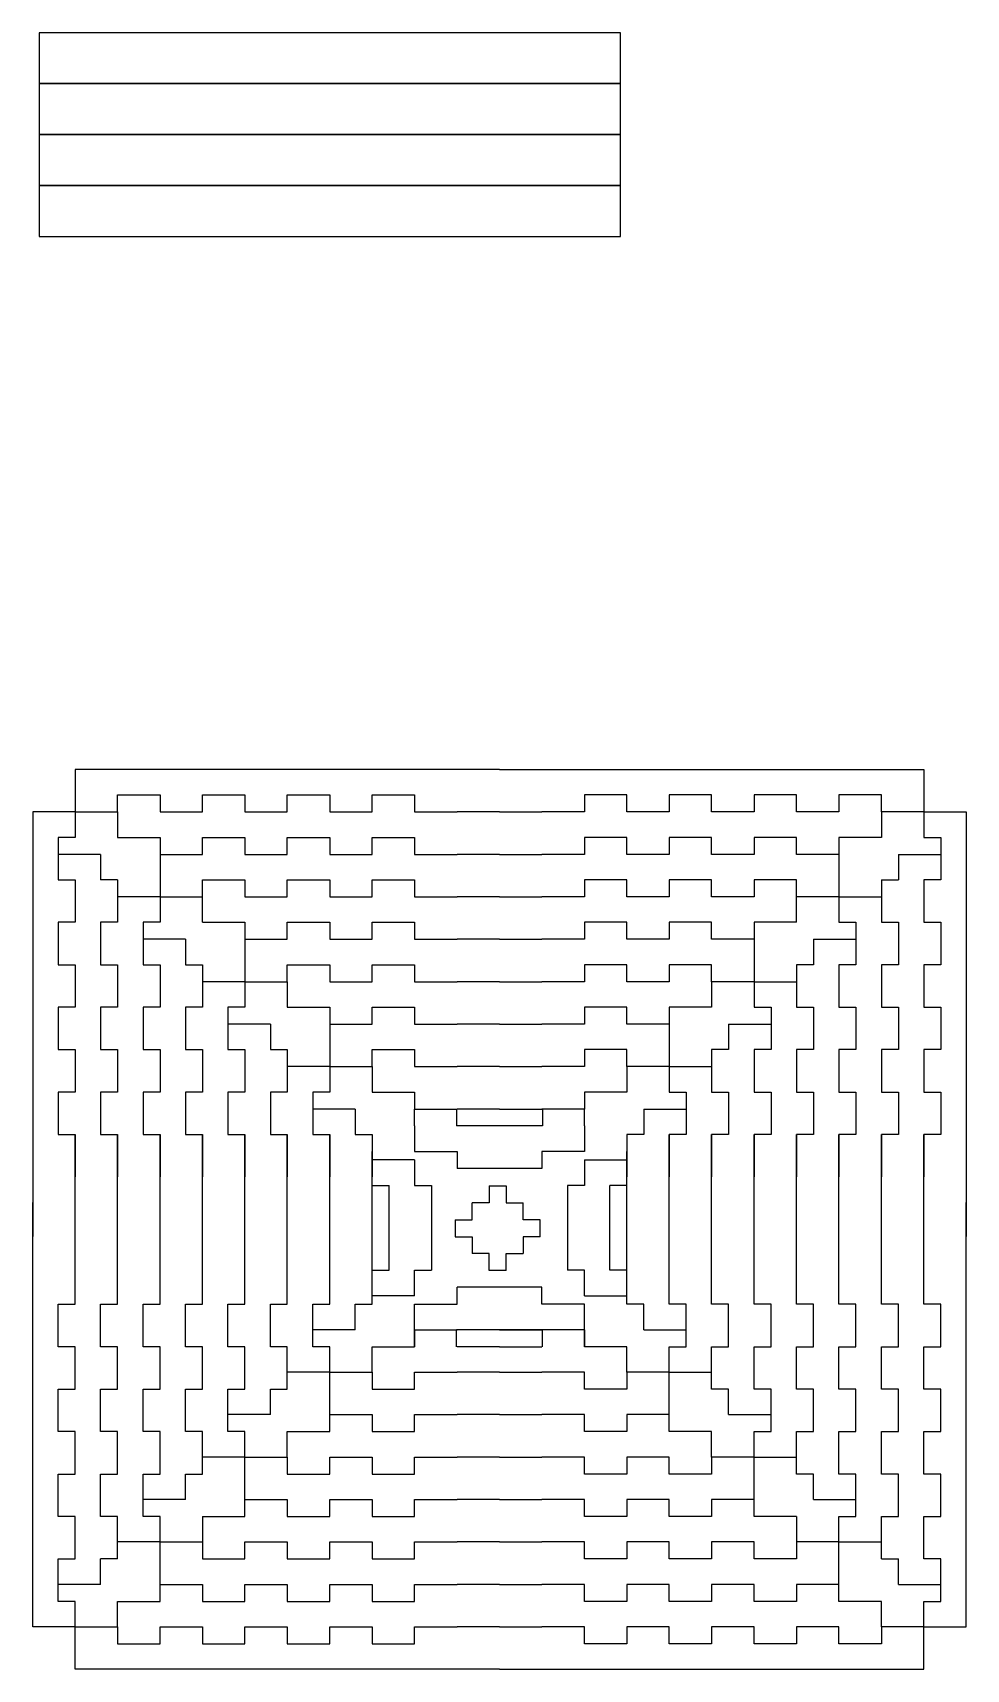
# Model space of a CAD drawing. Header units: millimetres. Extents: x 1116 to 1546, y 1257 to 1646.
# Drawn here: x 1115.7 to 1335.7, y 1256.6 to 1642.2 of the extents above; entities that cross this region are included whole.
import ezdxf

# ---------------------------------------------------------------- set-up
doc = ezdxf.new("R2010")
doc.units = ezdxf.units.MM

msp = doc.modelspace()

# ---------------------------------------------------------------- linework, layer by layer
for p, q in [((1125.68, 1468.6), (1125.68, 1458.6)), ((1225.68, 1468.6), (1125.68, 1468.6)), ((1225.68, 1468.6), (1325.68, 1468.6)), ((1325.68, 1468.6), (1325.68, 1458.6)), ((1135.68, 1458.6), (1135.68, 1462.6)), ((1145.68, 1462.6), (1145.68, 1458.6)), ((1155.68, 1458.6), (1155.68, 1462.6)), ((1165.68, 1462.6), (1165.68, 1458.6)), ((1175.68, 1458.6), (1175.68, 1462.6)), ((1185.68, 1462.6), (1185.68, 1458.6)), ((1195.68, 1458.6), (1195.68, 1462.6)), ((1205.68, 1462.6), (1205.68, 1458.6)), ((1245.68, 1462.6), (1245.68, 1458.6)), ((1255.68, 1458.6), (1255.68, 1462.6)), ((1265.68, 1462.6), (1265.68, 1458.6)), ((1275.68, 1458.6), (1275.68, 1462.6)), ((1285.68, 1462.6), (1285.68, 1458.6)), ((1295.68, 1458.6), (1295.68, 1462.6)), ((1305.68, 1462.6), (1305.68, 1458.6)), ((1315.68, 1458.6), (1315.68, 1462.6)), ((1125.68, 1458.6), (1115.68, 1458.6)), ((1115.68, 1458.6), (1115.68, 1358.6)), ((1125.68, 1458.6), (1135.68, 1458.6)), ((1125.68, 1458.6), (1125.68, 1452.6)), ((1135.68, 1458.6), (1135.68, 1452.6)), ((1145.68, 1458.6), (1155.68, 1458.6)), ((1165.68, 1458.6), (1175.68, 1458.6)), ((1185.68, 1458.6), (1195.68, 1458.6)), ((1205.68, 1458.6), (1215.68, 1458.6)), ((1225.68, 1458.6), (1215.68, 1458.6)), ((1225.68, 1458.6), (1235.68, 1458.6)), ((1245.68, 1458.6), (1235.68, 1458.6)), ((1265.68, 1458.6), (1255.68, 1458.6)), ((1285.68, 1458.6), (1275.68, 1458.6)), ((1305.68, 1458.6), (1295.68, 1458.6)), ((1315.68, 1458.6), (1315.68, 1452.6)), ((1325.68, 1458.6), (1315.68, 1458.6)), ((1325.68, 1458.6), (1335.68, 1458.6)), ((1325.68, 1458.6), (1325.68, 1452.6)), ((1335.68, 1458.6), (1335.68, 1358.6)), ((1125.68, 1452.6), (1121.68, 1452.6)), ((1145.68, 1452.6), (1145.68, 1448.6)), ((1155.68, 1448.6), (1155.68, 1452.6)), ((1165.68, 1452.6), (1165.68, 1448.6)), ((1175.68, 1448.6), (1175.68, 1452.6)), ((1185.68, 1452.6), (1185.68, 1448.6)), ((1195.68, 1448.6), (1195.68, 1452.6)), ((1205.68, 1452.6), (1205.68, 1448.6)), ((1245.68, 1452.6), (1245.68, 1448.6)), ((1255.68, 1448.6), (1255.68, 1452.6)), ((1265.68, 1452.6), (1265.68, 1448.6)), ((1275.68, 1448.6), (1275.68, 1452.6)), ((1285.68, 1452.6), (1285.68, 1448.6)), ((1295.68, 1448.6), (1295.68, 1452.6)), ((1305.68, 1452.6), (1305.68, 1448.6)), ((1325.68, 1452.6), (1329.68, 1452.6)), ((1131.68, 1448.6), (1121.68, 1448.6)), ((1131.68, 1448.6), (1131.68, 1442.6)), ((1145.68, 1448.6), (1155.68, 1448.6)), ((1145.68, 1448.6), (1145.68, 1438.6)), ((1165.68, 1448.6), (1175.68, 1448.6)), ((1185.68, 1448.6), (1195.68, 1448.6)), ((1205.68, 1448.6), (1215.68, 1448.6)), ((1225.68, 1448.6), (1215.68, 1448.6)), ((1225.68, 1448.6), (1235.68, 1448.6)), ((1245.68, 1448.6), (1235.68, 1448.6)), ((1265.68, 1448.6), (1255.68, 1448.6)), ((1285.68, 1448.6), (1275.68, 1448.6)), ((1305.68, 1448.6), (1295.68, 1448.6)), ((1305.68, 1448.6), (1305.68, 1438.6)), ((1319.68, 1448.6), (1329.68, 1448.6)), ((1319.68, 1448.6), (1319.68, 1442.6)), ((1121.68, 1442.6), (1125.68, 1442.6)), ((1125.68, 1442.6), (1125.68, 1432.6)), ((1135.68, 1442.6), (1131.68, 1442.6)), ((1155.68, 1432.6), (1155.68, 1442.6)), ((1165.68, 1442.6), (1165.68, 1438.6)), ((1175.68, 1438.6), (1175.68, 1442.6)), ((1185.68, 1442.6), (1185.68, 1438.6)), ((1195.68, 1438.6), (1195.68, 1442.6)), ((1205.68, 1442.6), (1205.68, 1438.6)), ((1245.68, 1442.6), (1245.68, 1438.6)), ((1255.68, 1438.6), (1255.68, 1442.6)), ((1265.68, 1442.6), (1265.68, 1438.6)), ((1275.68, 1438.6), (1275.68, 1442.6)), ((1285.68, 1442.6), (1285.68, 1438.6)), ((1295.68, 1432.6), (1295.68, 1442.6)), ((1315.68, 1442.6), (1319.68, 1442.6)), ((1325.68, 1442.6), (1325.68, 1432.6)), ((1329.68, 1442.6), (1325.68, 1442.6)), ((1145.68, 1438.6), (1135.68, 1438.6)), ((1145.68, 1438.6), (1155.68, 1438.6)), ((1165.68, 1438.6), (1175.68, 1438.6)), ((1185.68, 1438.6), (1195.68, 1438.6)), ((1205.68, 1438.6), (1215.68, 1438.6)), ((1225.68, 1438.6), (1215.68, 1438.6)), ((1225.68, 1438.6), (1235.68, 1438.6)), ((1245.68, 1438.6), (1235.68, 1438.6)), ((1265.68, 1438.6), (1255.68, 1438.6)), ((1285.68, 1438.6), (1275.68, 1438.6)), ((1305.68, 1438.6), (1295.68, 1438.6)), ((1305.68, 1438.6), (1315.68, 1438.6)), ((1125.68, 1432.6), (1121.68, 1432.6)), ((1135.68, 1432.6), (1131.68, 1432.6)), ((1145.68, 1432.6), (1141.68, 1432.6)), ((1165.68, 1432.6), (1165.68, 1428.6)), ((1175.68, 1428.6), (1175.68, 1432.6)), ((1185.68, 1432.6), (1185.68, 1428.6)), ((1195.68, 1428.6), (1195.68, 1432.6)), ((1205.68, 1432.6), (1205.68, 1428.6)), ((1245.68, 1432.6), (1245.68, 1428.6)), ((1255.68, 1428.6), (1255.68, 1432.6)), ((1265.68, 1432.6), (1265.68, 1428.6)), ((1275.68, 1428.6), (1275.68, 1432.6)), ((1285.68, 1432.6), (1285.68, 1428.6)), ((1305.68, 1432.6), (1309.68, 1432.6)), ((1315.68, 1432.6), (1319.68, 1432.6)), ((1325.68, 1432.6), (1329.68, 1432.6)), ((1151.68, 1428.6), (1141.68, 1428.6)), ((1165.68, 1428.6), (1165.68, 1418.6)), ((1165.68, 1428.6), (1175.68, 1428.6)), ((1185.68, 1428.6), (1195.68, 1428.6)), ((1205.68, 1428.6), (1215.68, 1428.6)), ((1225.68, 1428.6), (1215.68, 1428.6)), ((1225.68, 1428.6), (1235.68, 1428.6)), ((1245.68, 1428.6), (1235.68, 1428.6)), ((1265.68, 1428.6), (1255.68, 1428.6)), ((1285.68, 1428.6), (1275.68, 1428.6)), ((1285.68, 1428.6), (1285.68, 1418.6)), ((1299.68, 1428.6), (1309.68, 1428.6)), ((1121.68, 1422.6), (1125.68, 1422.6)), ((1125.68, 1422.6), (1125.68, 1412.6)), ((1131.68, 1422.6), (1135.68, 1422.6)), ((1141.68, 1422.6), (1145.68, 1422.6)), ((1151.68, 1422.6), (1155.68, 1422.6)), ((1165.68, 1422.6), (1165.68, 1418.6)), ((1175.68, 1418.6), (1175.68, 1422.6)), ((1185.68, 1422.6), (1185.68, 1418.6)), ((1195.68, 1418.6), (1195.68, 1422.6)), ((1205.68, 1422.6), (1205.68, 1418.6)), ((1245.68, 1422.6), (1245.68, 1418.6)), ((1255.68, 1418.6), (1255.68, 1422.6)), ((1265.68, 1422.6), (1265.68, 1418.6)), ((1275.68, 1418.6), (1275.68, 1422.6)), ((1285.68, 1422.6), (1285.68, 1418.6)), ((1299.68, 1422.6), (1295.68, 1422.6)), ((1309.68, 1422.6), (1305.68, 1422.6)), ((1319.68, 1422.6), (1315.68, 1422.6)), ((1325.68, 1422.6), (1325.68, 1412.6)), ((1329.68, 1422.6), (1325.68, 1422.6)), ((1165.68, 1418.6), (1155.68, 1418.6)), ((1165.68, 1418.6), (1175.68, 1418.6)), ((1175.68, 1418.6), (1175.68, 1412.6)), ((1185.68, 1418.6), (1195.68, 1418.6)), ((1205.68, 1418.6), (1215.68, 1418.6)), ((1225.68, 1418.6), (1215.68, 1418.6)), ((1225.68, 1418.6), (1235.68, 1418.6)), ((1245.68, 1418.6), (1235.68, 1418.6)), ((1265.68, 1418.6), (1255.68, 1418.6)), ((1275.68, 1418.6), (1275.68, 1412.6)), ((1285.68, 1418.6), (1275.68, 1418.6)), ((1285.68, 1418.6), (1295.68, 1418.6)), ((1125.68, 1412.6), (1121.68, 1412.6)), ((1135.68, 1412.6), (1131.68, 1412.6)), ((1145.68, 1412.6), (1141.68, 1412.6)), ((1155.68, 1412.6), (1151.68, 1412.6)), ((1165.68, 1412.6), (1161.68, 1412.6)), ((1185.68, 1412.6), (1185.68, 1408.6)), ((1195.68, 1408.6), (1195.68, 1412.6)), ((1205.68, 1412.6), (1205.68, 1408.6)), ((1245.68, 1412.6), (1245.68, 1408.6)), ((1255.68, 1408.6), (1255.68, 1412.6)), ((1265.68, 1412.6), (1265.68, 1408.6)), ((1285.68, 1412.6), (1289.68, 1412.6)), ((1295.68, 1412.6), (1299.68, 1412.6)), ((1305.68, 1412.6), (1309.68, 1412.6)), ((1315.68, 1412.6), (1319.68, 1412.6)), ((1325.68, 1412.6), (1329.68, 1412.6)), ((1171.68, 1408.6), (1161.68, 1408.6)), ((1185.68, 1408.6), (1185.68, 1398.6)), ((1185.68, 1408.6), (1195.68, 1408.6)), ((1205.68, 1408.6), (1215.68, 1408.6)), ((1225.68, 1408.6), (1215.68, 1408.6)), ((1225.68, 1408.6), (1235.68, 1408.6)), ((1245.68, 1408.6), (1235.68, 1408.6)), ((1265.68, 1408.6), (1255.68, 1408.6)), ((1265.68, 1408.6), (1265.68, 1398.6)), ((1279.68, 1408.6), (1289.68, 1408.6)), ((1121.68, 1402.6), (1125.68, 1402.6)), ((1125.68, 1402.6), (1125.68, 1392.6)), ((1131.68, 1402.6), (1135.68, 1402.6)), ((1141.68, 1402.6), (1145.68, 1402.6)), ((1151.68, 1402.6), (1155.68, 1402.6)), ((1161.68, 1402.6), (1165.68, 1402.6)), ((1171.68, 1402.6), (1175.68, 1402.6)), ((1185.68, 1402.6), (1185.68, 1398.6)), ((1195.68, 1398.6), (1195.68, 1402.6)), ((1205.68, 1402.6), (1205.68, 1398.6)), ((1245.68, 1402.6), (1245.68, 1398.6)), ((1255.68, 1398.6), (1255.68, 1402.6)), ((1265.68, 1402.6), (1265.68, 1398.6)), ((1279.68, 1402.6), (1275.68, 1402.6)), ((1289.68, 1402.6), (1285.68, 1402.6)), ((1299.68, 1402.6), (1295.68, 1402.6)), ((1309.68, 1402.6), (1305.68, 1402.6)), ((1319.68, 1402.6), (1315.68, 1402.6)), ((1325.68, 1402.6), (1325.68, 1392.6)), ((1329.68, 1402.6), (1325.68, 1402.6)), ((1185.68, 1398.6), (1175.68, 1398.6)), ((1185.68, 1398.6), (1195.68, 1398.6)), ((1195.68, 1398.6), (1195.68, 1392.6)), ((1205.68, 1398.6), (1215.68, 1398.6)), ((1225.68, 1398.6), (1215.68, 1398.6)), ((1225.68, 1398.6), (1235.68, 1398.6)), ((1245.68, 1398.6), (1235.68, 1398.6)), ((1255.68, 1398.6), (1255.68, 1392.6)), ((1265.68, 1398.6), (1255.68, 1398.6)), ((1265.68, 1398.6), (1275.68, 1398.6)), ((1125.68, 1392.6), (1121.68, 1392.6)), ((1135.68, 1392.6), (1131.68, 1392.6)), ((1145.68, 1392.6), (1141.68, 1392.6)), ((1155.68, 1392.6), (1151.68, 1392.6)), ((1165.68, 1392.6), (1161.68, 1392.6)), ((1175.68, 1392.6), (1171.68, 1392.6)), ((1185.68, 1392.6), (1181.68, 1392.6)), ((1205.68, 1392.6), (1205.68, 1388.6)), ((1245.68, 1392.6), (1245.68, 1388.6)), ((1265.68, 1392.6), (1269.68, 1392.6)), ((1275.68, 1392.6), (1279.68, 1392.6)), ((1285.68, 1392.6), (1289.68, 1392.6)), ((1295.68, 1392.6), (1299.68, 1392.6)), ((1305.68, 1392.6), (1309.68, 1392.6)), ((1315.68, 1392.6), (1319.68, 1392.6)), ((1325.68, 1392.6), (1329.68, 1392.6)), ((1191.68, 1388.6), (1181.68, 1388.6)), ((1205.68, 1388.6), (1215.68, 1388.6)), ((1205.68, 1388.6), (1215.68, 1388.6)), ((1205.68, 1384.6), (1205.68, 1388.6)), ((1215.58, 1388.6), (1215.58, 1384.6)), ((1225.68, 1388.6), (1215.68, 1388.6)), ((1225.68, 1388.6), (1215.68, 1388.6)), ((1225.68, 1388.6), (1235.68, 1388.6)), ((1225.68, 1388.6), (1235.68, 1388.6)), ((1245.68, 1388.6), (1235.68, 1388.6)), ((1245.68, 1388.6), (1235.68, 1388.6)), ((1235.78, 1388.6), (1235.78, 1384.6)), ((1245.68, 1384.6), (1245.68, 1388.6)), ((1259.68, 1388.6), (1269.68, 1388.6)), ((1205.68, 1384.6), (1205.68, 1378.6)), ((1235.78, 1384.6), (1215.58, 1384.6)), ((1245.68, 1384.6), (1245.68, 1378.6)), ((1121.68, 1382.6), (1125.68, 1382.6)), ((1125.68, 1342.6), (1125.68, 1382.6)), ((1125.68, 1382.6), (1125.68, 1372.6)), ((1131.68, 1382.6), (1135.68, 1382.6)), ((1141.68, 1382.6), (1145.68, 1382.6)), ((1151.68, 1382.6), (1155.68, 1382.6)), ((1161.68, 1382.6), (1165.68, 1382.6)), ((1171.68, 1382.6), (1175.68, 1382.6)), ((1181.68, 1382.6), (1185.68, 1382.6)), ((1191.68, 1382.6), (1195.68, 1382.6)), ((1259.68, 1382.6), (1255.68, 1382.6)), ((1269.68, 1382.6), (1265.68, 1382.6)), ((1279.68, 1382.6), (1275.68, 1382.6)), ((1289.68, 1382.6), (1285.68, 1382.6)), ((1299.68, 1382.6), (1295.68, 1382.6)), ((1309.68, 1382.6), (1305.68, 1382.6)), ((1319.68, 1382.6), (1315.68, 1382.6)), ((1325.68, 1342.6), (1325.68, 1382.6)), ((1325.68, 1382.6), (1325.68, 1372.6)), ((1329.68, 1382.6), (1325.68, 1382.6)), ((1205.68, 1376.6), (1195.68, 1376.6)), ((1195.68, 1370.6), (1195.68, 1376.6)), ((1215.68, 1378.6), (1215.68, 1374.6)), ((1235.68, 1378.6), (1235.68, 1374.6)), ((1245.68, 1376.6), (1255.68, 1376.6)), ((1255.68, 1370.6), (1255.68, 1376.6)), ((1235.68, 1374.6), (1215.68, 1374.6)), ((1195.68, 1370.6), (1199.68, 1370.6)), ((1199.68, 1350.6), (1199.68, 1370.6)), ((1205.68, 1370.6), (1209.68, 1370.6)), ((1209.68, 1370.6), (1209.68, 1350.6)), ((1223.26, 1370.52), (1223.26, 1366.52)), ((1223.26, 1370.52), (1227.26, 1370.52)), ((1227.26, 1370.52), (1227.26, 1366.52)), ((1245.68, 1370.6), (1241.68, 1370.6)), ((1241.68, 1370.6), (1241.68, 1350.6)), ((1255.68, 1370.6), (1251.68, 1370.6)), ((1251.68, 1350.6), (1251.68, 1370.6)), ((1115.68, 1266.6), (1115.68, 1366.6)), ((1223.26, 1366.52), (1219.26, 1366.52)), ((1219.26, 1362.52), (1219.26, 1366.52)), ((1227.26, 1366.52), (1231.26, 1366.52)), ((1231.26, 1362.52), (1231.26, 1366.52)), ((1335.68, 1266.6), (1335.68, 1366.6)), ((1215.26, 1362.52), (1219.26, 1362.52)), ((1215.26, 1362.52), (1215.26, 1358.52)), ((1235.26, 1362.52), (1231.26, 1362.52)), ((1235.26, 1358.52), (1235.26, 1362.52)), ((1215.26, 1358.52), (1219.26, 1358.52)), ((1219.26, 1358.52), (1219.26, 1354.52)), ((1235.26, 1358.52), (1231.26, 1358.52)), ((1231.26, 1358.52), (1231.26, 1354.52)), ((1223.26, 1354.52), (1219.26, 1354.52)), ((1223.26, 1350.52), (1223.26, 1354.52)), ((1227.26, 1350.52), (1227.26, 1354.52)), ((1227.26, 1354.52), (1231.26, 1354.52)), ((1195.68, 1350.6), (1199.68, 1350.6)), ((1195.68, 1344.6), (1195.68, 1350.6)), ((1205.68, 1350.6), (1209.68, 1350.6)), ((1227.26, 1350.52), (1223.26, 1350.52)), ((1245.68, 1350.6), (1241.68, 1350.6)), ((1255.68, 1350.6), (1251.68, 1350.6)), ((1255.68, 1344.6), (1255.68, 1350.6)), ((1215.68, 1342.6), (1215.68, 1346.6)), ((1235.68, 1346.6), (1215.68, 1346.6)), ((1235.68, 1342.6), (1235.68, 1346.6)), ((1121.68, 1342.6), (1125.68, 1342.6)), ((1131.68, 1342.6), (1135.68, 1342.6)), ((1141.68, 1342.6), (1145.68, 1342.6)), ((1151.68, 1342.6), (1155.68, 1342.6)), ((1161.68, 1342.6), (1165.68, 1342.6)), ((1171.68, 1342.6), (1175.68, 1342.6)), ((1181.68, 1342.6), (1185.68, 1342.6)), ((1191.68, 1342.6), (1195.68, 1342.6)), ((1205.68, 1344.6), (1195.68, 1344.6)), ((1205.68, 1336.6), (1205.68, 1342.6)), ((1245.68, 1344.6), (1255.68, 1344.6)), ((1245.68, 1336.6), (1245.68, 1342.6)), ((1259.68, 1342.6), (1255.68, 1342.6)), ((1269.68, 1342.6), (1265.68, 1342.6)), ((1279.68, 1342.6), (1275.68, 1342.6)), ((1289.68, 1342.6), (1285.68, 1342.6)), ((1299.68, 1342.6), (1295.68, 1342.6)), ((1309.68, 1342.6), (1305.68, 1342.6)), ((1319.68, 1342.6), (1315.68, 1342.6)), ((1329.68, 1342.6), (1325.68, 1342.6)), ((1191.68, 1336.6), (1181.68, 1336.6)), ((1205.68, 1336.6), (1215.68, 1336.6)), ((1205.68, 1332.6), (1205.68, 1336.6)), ((1205.68, 1336.6), (1215.68, 1336.6)), ((1205.68, 1336.6), (1205.68, 1332.6)), ((1215.58, 1332.6), (1215.58, 1336.6)), ((1235.78, 1336.6), (1215.58, 1336.6)), ((1225.68, 1336.6), (1215.68, 1336.6)), ((1225.68, 1336.6), (1215.68, 1336.6)), ((1225.68, 1336.6), (1235.68, 1336.6)), ((1225.68, 1336.6), (1235.68, 1336.6)), ((1245.68, 1336.6), (1235.68, 1336.6)), ((1245.68, 1336.6), (1235.68, 1336.6)), ((1235.78, 1332.6), (1235.78, 1336.6)), ((1245.68, 1332.6), (1245.68, 1336.6)), ((1245.68, 1336.6), (1245.68, 1332.6)), ((1259.68, 1336.6), (1269.68, 1336.6)), ((1125.68, 1332.6), (1121.68, 1332.6)), ((1125.68, 1322.6), (1125.68, 1332.6)), ((1135.68, 1332.6), (1131.68, 1332.6)), ((1145.68, 1332.6), (1141.68, 1332.6)), ((1155.68, 1332.6), (1151.68, 1332.6)), ((1165.68, 1332.6), (1161.68, 1332.6)), ((1175.68, 1332.6), (1171.68, 1332.6)), ((1185.68, 1332.6), (1181.68, 1332.6)), ((1195.68, 1326.6), (1195.68, 1332.6)), ((1225.68, 1332.6), (1215.68, 1332.6)), ((1225.68, 1332.6), (1215.68, 1332.6)), ((1225.68, 1332.6), (1235.68, 1332.6)), ((1225.68, 1332.6), (1235.68, 1332.6)), ((1255.68, 1326.6), (1255.68, 1332.6)), ((1265.68, 1332.6), (1269.68, 1332.6)), ((1275.68, 1332.6), (1279.68, 1332.6)), ((1285.68, 1332.6), (1289.68, 1332.6)), ((1295.68, 1332.6), (1299.68, 1332.6)), ((1305.68, 1332.6), (1309.68, 1332.6)), ((1315.68, 1332.6), (1319.68, 1332.6)), ((1325.68, 1322.6), (1325.68, 1332.6)), ((1325.68, 1332.6), (1329.68, 1332.6)), ((1185.68, 1326.6), (1175.68, 1326.6)), ((1185.68, 1316.6), (1185.68, 1326.6)), ((1185.68, 1322.6), (1185.68, 1326.6)), ((1185.68, 1326.6), (1195.68, 1326.6)), ((1195.68, 1326.6), (1195.68, 1322.6)), ((1205.68, 1322.6), (1205.68, 1326.6)), ((1205.68, 1326.6), (1215.68, 1326.6)), ((1225.68, 1326.6), (1215.68, 1326.6)), ((1225.68, 1326.6), (1235.68, 1326.6)), ((1245.68, 1326.6), (1235.68, 1326.6)), ((1245.68, 1322.6), (1245.68, 1326.6)), ((1255.68, 1326.6), (1255.68, 1322.6)), ((1265.68, 1326.6), (1255.68, 1326.6)), ((1265.68, 1316.6), (1265.68, 1326.6)), ((1265.68, 1322.6), (1265.68, 1326.6)), ((1265.68, 1326.6), (1275.68, 1326.6)), ((1121.68, 1322.6), (1125.68, 1322.6)), ((1131.68, 1322.6), (1135.68, 1322.6)), ((1141.68, 1322.6), (1145.68, 1322.6)), ((1151.68, 1322.6), (1155.68, 1322.6)), ((1161.68, 1322.6), (1165.68, 1322.6)), ((1171.68, 1322.6), (1175.68, 1322.6)), ((1279.68, 1322.6), (1275.68, 1322.6)), ((1289.68, 1322.6), (1285.68, 1322.6)), ((1299.68, 1322.6), (1295.68, 1322.6)), ((1309.68, 1322.6), (1305.68, 1322.6)), ((1319.68, 1322.6), (1315.68, 1322.6)), ((1329.68, 1322.6), (1325.68, 1322.6)), ((1171.68, 1316.6), (1161.68, 1316.6)), ((1185.68, 1312.6), (1185.68, 1316.6)), ((1185.68, 1316.6), (1195.68, 1316.6)), ((1195.68, 1316.6), (1195.68, 1312.6)), ((1205.68, 1312.6), (1205.68, 1316.6)), ((1205.68, 1316.6), (1215.68, 1316.6)), ((1225.68, 1316.6), (1215.68, 1316.6)), ((1225.68, 1316.6), (1235.68, 1316.6)), ((1245.68, 1316.6), (1235.68, 1316.6)), ((1245.68, 1312.6), (1245.68, 1316.6)), ((1255.68, 1316.6), (1255.68, 1312.6)), ((1265.68, 1316.6), (1255.68, 1316.6)), ((1265.68, 1312.6), (1265.68, 1316.6)), ((1279.68, 1316.6), (1289.68, 1316.6)), ((1125.68, 1312.6), (1121.68, 1312.6)), ((1125.68, 1302.6), (1125.68, 1312.6)), ((1135.68, 1312.6), (1131.68, 1312.6)), ((1145.68, 1312.6), (1141.68, 1312.6)), ((1155.68, 1312.6), (1151.68, 1312.6)), ((1165.68, 1312.6), (1161.68, 1312.6)), ((1175.68, 1306.6), (1175.68, 1312.6)), ((1275.68, 1306.6), (1275.68, 1312.6)), ((1285.68, 1312.6), (1289.68, 1312.6)), ((1295.68, 1312.6), (1299.68, 1312.6)), ((1305.68, 1312.6), (1309.68, 1312.6)), ((1315.68, 1312.6), (1319.68, 1312.6)), ((1325.68, 1302.6), (1325.68, 1312.6)), ((1325.68, 1312.6), (1329.68, 1312.6)), ((1165.68, 1306.6), (1155.68, 1306.6)), ((1165.68, 1296.6), (1165.68, 1306.6)), ((1165.68, 1302.6), (1165.68, 1306.6)), ((1165.68, 1306.6), (1175.68, 1306.6)), ((1175.68, 1306.6), (1175.68, 1302.6)), ((1185.68, 1302.6), (1185.68, 1306.6)), ((1185.68, 1306.6), (1195.68, 1306.6)), ((1195.68, 1306.6), (1195.68, 1302.6)), ((1205.68, 1302.6), (1205.68, 1306.6)), ((1205.68, 1306.6), (1215.68, 1306.6)), ((1225.68, 1306.6), (1215.68, 1306.6)), ((1225.68, 1306.6), (1235.68, 1306.6)), ((1245.68, 1306.6), (1235.68, 1306.6)), ((1245.68, 1302.6), (1245.68, 1306.6)), ((1255.68, 1306.6), (1255.68, 1302.6)), ((1265.68, 1306.6), (1255.68, 1306.6)), ((1265.68, 1302.6), (1265.68, 1306.6)), ((1275.68, 1306.6), (1275.68, 1302.6)), ((1285.68, 1306.6), (1275.68, 1306.6)), ((1285.68, 1296.6), (1285.68, 1306.6)), ((1285.68, 1302.6), (1285.68, 1306.6)), ((1285.68, 1306.6), (1295.68, 1306.6)), ((1121.68, 1302.6), (1125.68, 1302.6)), ((1131.68, 1302.6), (1135.68, 1302.6)), ((1141.68, 1302.6), (1145.68, 1302.6)), ((1151.68, 1302.6), (1155.68, 1302.6)), ((1299.68, 1302.6), (1295.68, 1302.6)), ((1309.68, 1302.6), (1305.68, 1302.6)), ((1319.68, 1302.6), (1315.68, 1302.6)), ((1329.68, 1302.6), (1325.68, 1302.6)), ((1151.68, 1296.6), (1141.68, 1296.6)), ((1165.68, 1292.6), (1165.68, 1296.6)), ((1165.68, 1296.6), (1175.68, 1296.6)), ((1175.68, 1296.6), (1175.68, 1292.6)), ((1185.68, 1292.6), (1185.68, 1296.6)), ((1185.68, 1296.6), (1195.68, 1296.6)), ((1195.68, 1296.6), (1195.68, 1292.6)), ((1205.68, 1292.6), (1205.68, 1296.6)), ((1205.68, 1296.6), (1215.68, 1296.6)), ((1225.68, 1296.6), (1215.68, 1296.6)), ((1225.68, 1296.6), (1235.68, 1296.6)), ((1245.68, 1296.6), (1235.68, 1296.6)), ((1245.68, 1292.6), (1245.68, 1296.6)), ((1255.68, 1296.6), (1255.68, 1292.6)), ((1265.68, 1296.6), (1255.68, 1296.6)), ((1265.68, 1292.6), (1265.68, 1296.6)), ((1275.68, 1296.6), (1275.68, 1292.6)), ((1285.68, 1296.6), (1275.68, 1296.6)), ((1285.68, 1292.6), (1285.68, 1296.6)), ((1299.68, 1296.6), (1309.68, 1296.6)), ((1125.68, 1292.6), (1121.68, 1292.6)), ((1125.68, 1282.6), (1125.68, 1292.6)), ((1135.68, 1292.6), (1131.68, 1292.6)), ((1145.68, 1292.6), (1141.68, 1292.6)), ((1155.68, 1292.6), (1155.68, 1282.6)), ((1295.68, 1292.6), (1295.68, 1282.6)), ((1305.68, 1292.6), (1309.68, 1292.6)), ((1315.68, 1292.6), (1319.68, 1292.6)), ((1325.68, 1282.6), (1325.68, 1292.6)), ((1325.68, 1292.6), (1329.68, 1292.6)), ((1145.68, 1286.6), (1135.68, 1286.6)), ((1145.68, 1276.6), (1145.68, 1286.6)), ((1145.68, 1286.6), (1155.68, 1286.6)), ((1165.68, 1282.6), (1165.68, 1286.6)), ((1165.68, 1286.6), (1175.68, 1286.6)), ((1175.68, 1286.6), (1175.68, 1282.6)), ((1185.68, 1282.6), (1185.68, 1286.6)), ((1185.68, 1286.6), (1195.68, 1286.6)), ((1195.68, 1286.6), (1195.68, 1282.6)), ((1205.68, 1282.6), (1205.68, 1286.6)), ((1205.68, 1286.6), (1215.68, 1286.6)), ((1225.68, 1286.6), (1215.68, 1286.6)), ((1225.68, 1286.6), (1235.68, 1286.6)), ((1245.68, 1286.6), (1235.68, 1286.6)), ((1245.68, 1282.6), (1245.68, 1286.6)), ((1255.68, 1286.6), (1255.68, 1282.6)), ((1265.68, 1286.6), (1255.68, 1286.6)), ((1265.68, 1282.6), (1265.68, 1286.6)), ((1275.68, 1286.6), (1275.68, 1282.6)), ((1285.68, 1286.6), (1275.68, 1286.6)), ((1285.68, 1282.6), (1285.68, 1286.6)), ((1305.68, 1286.6), (1295.68, 1286.6)), ((1305.68, 1276.6), (1305.68, 1286.6)), ((1305.68, 1286.6), (1315.68, 1286.6)), ((1121.68, 1282.6), (1125.68, 1282.6)), ((1135.68, 1282.6), (1131.68, 1282.6)), ((1131.68, 1276.6), (1131.68, 1282.6)), ((1315.68, 1282.6), (1319.68, 1282.6)), ((1319.68, 1276.6), (1319.68, 1282.6)), ((1329.68, 1282.6), (1325.68, 1282.6)), ((1131.68, 1276.6), (1121.68, 1276.6)), ((1145.68, 1276.6), (1155.68, 1276.6)), ((1145.68, 1272.6), (1145.68, 1276.6)), ((1155.68, 1276.6), (1155.68, 1272.6)), ((1165.68, 1276.6), (1175.68, 1276.6)), ((1165.68, 1272.6), (1165.68, 1276.6)), ((1175.68, 1276.6), (1175.68, 1272.6)), ((1185.68, 1276.6), (1195.68, 1276.6)), ((1185.68, 1272.6), (1185.68, 1276.6)), ((1195.68, 1276.6), (1195.68, 1272.6)), ((1205.68, 1276.6), (1215.68, 1276.6)), ((1205.68, 1272.6), (1205.68, 1276.6)), ((1225.68, 1276.6), (1215.68, 1276.6)), ((1225.68, 1276.6), (1235.68, 1276.6)), ((1245.68, 1276.6), (1235.68, 1276.6)), ((1245.68, 1272.6), (1245.68, 1276.6)), ((1265.68, 1276.6), (1255.68, 1276.6)), ((1255.68, 1276.6), (1255.68, 1272.6)), ((1265.68, 1272.6), (1265.68, 1276.6)), ((1285.68, 1276.6), (1275.68, 1276.6)), ((1275.68, 1276.6), (1275.68, 1272.6)), ((1285.68, 1272.6), (1285.68, 1276.6)), ((1305.68, 1276.6), (1295.68, 1276.6)), ((1295.68, 1276.6), (1295.68, 1272.6)), ((1305.68, 1272.6), (1305.68, 1276.6)), ((1319.68, 1276.6), (1329.68, 1276.6)), ((1125.68, 1272.6), (1121.68, 1272.6)), ((1125.68, 1266.6), (1125.68, 1272.6)), ((1135.68, 1266.6), (1135.68, 1272.6)), ((1315.68, 1266.6), (1315.68, 1272.6)), ((1325.68, 1266.6), (1325.68, 1272.6)), ((1325.68, 1272.6), (1329.68, 1272.6)), ((1125.68, 1266.6), (1115.68, 1266.6)), ((1125.68, 1256.6), (1125.68, 1266.6)), ((1125.68, 1266.6), (1135.68, 1266.6)), ((1135.68, 1266.6), (1135.68, 1262.6)), ((1145.68, 1266.6), (1155.68, 1266.6)), ((1145.68, 1262.6), (1145.68, 1266.6)), ((1155.68, 1266.6), (1155.68, 1262.6)), ((1165.68, 1266.6), (1175.68, 1266.6)), ((1165.68, 1262.6), (1165.68, 1266.6)), ((1175.68, 1266.6), (1175.68, 1262.6)), ((1185.68, 1266.6), (1195.68, 1266.6)), ((1185.68, 1262.6), (1185.68, 1266.6)), ((1195.68, 1266.6), (1195.68, 1262.6)), ((1205.68, 1266.6), (1215.68, 1266.6)), ((1205.68, 1262.6), (1205.68, 1266.6)), ((1225.68, 1266.6), (1215.68, 1266.6)), ((1225.68, 1266.6), (1235.68, 1266.6)), ((1245.68, 1266.6), (1235.68, 1266.6)), ((1245.68, 1262.6), (1245.68, 1266.6)), ((1265.68, 1266.6), (1255.68, 1266.6)), ((1255.68, 1266.6), (1255.68, 1262.6)), ((1265.68, 1262.6), (1265.68, 1266.6)), ((1285.68, 1266.6), (1275.68, 1266.6)), ((1275.68, 1266.6), (1275.68, 1262.6)), ((1285.68, 1262.6), (1285.68, 1266.6)), ((1305.68, 1266.6), (1295.68, 1266.6)), ((1295.68, 1266.6), (1295.68, 1262.6)), ((1305.68, 1262.6), (1305.68, 1266.6)), ((1325.68, 1266.6), (1315.68, 1266.6)), ((1315.68, 1266.6), (1315.68, 1262.6)), ((1325.68, 1256.6), (1325.68, 1266.6)), ((1325.68, 1266.6), (1335.68, 1266.6)), ((1225.68, 1256.6), (1125.68, 1256.6)), ((1225.68, 1256.6), (1325.68, 1256.6))]:
    msp.add_line(p, q)
for points in [[(1117.19, 1630.19), (1254.19, 1630.19), (1254.19, 1642.19), (1117.19, 1642.19)], [(1117.19, 1618.19), (1254.19, 1618.19), (1254.19, 1630.19), (1117.19, 1630.19)], [(1117.19, 1606.19), (1254.19, 1606.19), (1254.19, 1618.19), (1117.19, 1618.19)], [(1117.19, 1594.19), (1254.19, 1594.19), (1254.19, 1606.19), (1117.19, 1606.19)]]:
    msp.add_lwpolyline(points, close=True)
for points in [[(1135.68, 1462.6), (1145.68, 1462.6)], [(1155.68, 1462.6), (1165.68, 1462.6)], [(1175.68, 1462.6), (1185.68, 1462.6)], [(1195.68, 1462.6), (1205.68, 1462.6)], [(1255.68, 1462.6), (1245.68, 1462.6)], [(1275.68, 1462.6), (1265.68, 1462.6)], [(1295.68, 1462.6), (1285.68, 1462.6)], [(1315.68, 1462.6), (1305.68, 1462.6)], [(1121.68, 1452.6), (1121.68, 1442.6)], [(1135.68, 1452.6), (1145.68, 1452.6)], [(1155.68, 1452.6), (1165.68, 1452.6)], [(1175.68, 1452.6), (1185.68, 1452.6)], [(1195.68, 1452.6), (1205.68, 1452.6)], [(1255.68, 1452.6), (1245.68, 1452.6)], [(1275.68, 1452.6), (1265.68, 1452.6)], [(1295.68, 1452.6), (1285.68, 1452.6)], [(1315.68, 1452.6), (1305.68, 1452.6)], [(1329.68, 1452.6), (1329.68, 1442.6)], [(1135.68, 1442.6), (1135.68, 1432.6)], [(1155.68, 1442.6), (1165.68, 1442.6)], [(1175.68, 1442.6), (1185.68, 1442.6)], [(1195.68, 1442.6), (1205.68, 1442.6)], [(1255.68, 1442.6), (1245.68, 1442.6)], [(1275.68, 1442.6), (1265.68, 1442.6)], [(1295.68, 1442.6), (1285.68, 1442.6)], [(1315.68, 1442.6), (1315.68, 1432.6)], [(1145.68, 1438.6), (1145.68, 1432.6)], [(1305.68, 1438.6), (1305.68, 1432.6)], [(1121.68, 1432.6), (1121.68, 1422.6)], [(1131.68, 1432.6), (1131.68, 1422.6)], [(1141.68, 1432.6), (1141.68, 1422.6)], [(1155.68, 1432.6), (1165.68, 1432.6)], [(1175.68, 1432.6), (1185.68, 1432.6)], [(1195.68, 1432.6), (1205.68, 1432.6)], [(1255.68, 1432.6), (1245.68, 1432.6)], [(1275.68, 1432.6), (1265.68, 1432.6)], [(1295.68, 1432.6), (1285.68, 1432.6)], [(1309.68, 1432.6), (1309.68, 1422.6)], [(1319.68, 1432.6), (1319.68, 1422.6)], [(1329.68, 1432.6), (1329.68, 1422.6)], [(1151.68, 1428.6), (1151.68, 1422.6)], [(1299.68, 1428.6), (1299.68, 1422.6)], [(1135.68, 1422.6), (1135.68, 1412.6)], [(1145.68, 1422.6), (1145.68, 1412.6)], [(1155.68, 1422.6), (1155.68, 1412.6)], [(1175.68, 1422.6), (1185.68, 1422.6)], [(1195.68, 1422.6), (1205.68, 1422.6)], [(1255.68, 1422.6), (1245.68, 1422.6)], [(1275.68, 1422.6), (1265.68, 1422.6)], [(1295.68, 1422.6), (1295.68, 1412.6)], [(1305.68, 1422.6), (1305.68, 1412.6)], [(1315.68, 1422.6), (1315.68, 1412.6)], [(1165.68, 1418.6), (1165.68, 1412.6)], [(1285.68, 1418.6), (1285.68, 1412.6)], [(1121.68, 1412.6), (1121.68, 1402.6)], [(1131.68, 1412.6), (1131.68, 1402.6)], [(1141.68, 1412.6), (1141.68, 1402.6)], [(1151.68, 1412.6), (1151.68, 1402.6)], [(1161.68, 1412.6), (1161.68, 1402.6)], [(1175.68, 1412.6), (1185.68, 1412.6)], [(1195.68, 1412.6), (1205.68, 1412.6)], [(1255.68, 1412.6), (1245.68, 1412.6)], [(1275.68, 1412.6), (1265.68, 1412.6)], [(1289.68, 1412.6), (1289.68, 1402.6)], [(1299.68, 1412.6), (1299.68, 1402.6)], [(1309.68, 1412.6), (1309.68, 1402.6)], [(1319.68, 1412.6), (1319.68, 1402.6)], [(1329.68, 1412.6), (1329.68, 1402.6)], [(1171.68, 1408.6), (1171.68, 1402.6)], [(1279.68, 1408.6), (1279.68, 1402.6)], [(1135.68, 1402.6), (1135.68, 1392.6)], [(1145.68, 1402.6), (1145.68, 1392.6)], [(1155.68, 1402.6), (1155.68, 1392.6)], [(1165.68, 1402.6), (1165.68, 1392.6)], [(1175.68, 1402.6), (1175.68, 1392.6)], [(1195.68, 1402.6), (1205.68, 1402.6)], [(1255.68, 1402.6), (1245.68, 1402.6)], [(1275.68, 1402.6), (1275.68, 1392.6)], [(1285.68, 1402.6), (1285.68, 1392.6)], [(1295.68, 1402.6), (1295.68, 1392.6)], [(1305.68, 1402.6), (1305.68, 1392.6)], [(1315.68, 1402.6), (1315.68, 1392.6)], [(1185.68, 1398.6), (1185.68, 1392.6)], [(1265.68, 1398.6), (1265.68, 1392.6)], [(1121.68, 1392.6), (1121.68, 1382.6)], [(1131.68, 1392.6), (1131.68, 1382.6)], [(1141.68, 1392.6), (1141.68, 1382.6)], [(1151.68, 1392.6), (1151.68, 1382.6)], [(1161.68, 1392.6), (1161.68, 1382.6)], [(1171.68, 1392.6), (1171.68, 1382.6)], [(1181.68, 1392.6), (1181.68, 1382.6)], [(1195.68, 1392.6), (1205.68, 1392.6)], [(1255.68, 1392.6), (1245.68, 1392.6)], [(1269.68, 1392.6), (1269.68, 1382.6)], [(1279.68, 1392.6), (1279.68, 1382.6)], [(1289.68, 1392.6), (1289.68, 1382.6)], [(1299.68, 1392.6), (1299.68, 1382.6)], [(1309.68, 1392.6), (1309.68, 1382.6)], [(1319.68, 1392.6), (1319.68, 1382.6)], [(1329.68, 1392.6), (1329.68, 1382.6)], [(1191.68, 1388.6), (1191.68, 1382.6)], [(1259.68, 1388.6), (1259.68, 1382.6)], [(1135.68, 1342.6), (1135.68, 1382.6)], [(1135.68, 1382.6), (1135.68, 1372.6)], [(1145.68, 1342.6), (1145.68, 1382.6)], [(1145.68, 1382.6), (1145.68, 1372.6)], [(1155.68, 1342.6), (1155.68, 1382.6)], [(1155.68, 1382.6), (1155.68, 1372.6)], [(1165.68, 1342.6), (1165.68, 1382.6)], [(1165.68, 1382.6), (1165.68, 1372.6)], [(1175.68, 1342.6), (1175.68, 1382.6)], [(1175.68, 1382.6), (1175.68, 1372.6)], [(1185.68, 1342.6), (1185.68, 1382.6)], [(1185.68, 1382.6), (1185.68, 1372.6)], [(1195.68, 1382.6), (1195.68, 1372.6)], [(1255.68, 1382.6), (1255.68, 1372.6)], [(1265.68, 1342.6), (1265.68, 1382.6)], [(1265.68, 1382.6), (1265.68, 1372.6)], [(1275.68, 1342.6), (1275.68, 1382.6)], [(1275.68, 1382.6), (1275.68, 1372.6)], [(1285.68, 1342.6), (1285.68, 1382.6)], [(1285.68, 1382.6), (1285.68, 1372.6)], [(1295.68, 1342.6), (1295.68, 1382.6)], [(1295.68, 1382.6), (1295.68, 1372.6)], [(1305.68, 1342.6), (1305.68, 1382.6)], [(1305.68, 1382.6), (1305.68, 1372.6)], [(1315.68, 1342.6), (1315.68, 1382.6)], [(1315.68, 1382.6), (1315.68, 1372.6)], [(1195.68, 1342.6), (1195.68, 1378.6)], [(1205.68, 1378.6), (1215.68, 1378.6)], [(1205.68, 1376.6), (1205.68, 1370.6)], [(1245.68, 1378.6), (1235.68, 1378.6)], [(1245.68, 1376.6), (1245.68, 1370.6)], [(1255.68, 1342.6), (1255.68, 1378.6)], [(1205.68, 1344.6), (1205.68, 1350.6)], [(1245.68, 1344.6), (1245.68, 1350.6)], [(1121.68, 1332.6), (1121.68, 1342.6)], [(1131.68, 1332.6), (1131.68, 1342.6)], [(1141.68, 1332.6), (1141.68, 1342.6)], [(1151.68, 1332.6), (1151.68, 1342.6)], [(1161.68, 1332.6), (1161.68, 1342.6)], [(1171.68, 1332.6), (1171.68, 1342.6)], [(1181.68, 1332.6), (1181.68, 1342.6)], [(1191.68, 1336.6), (1191.68, 1342.6)], [(1205.68, 1342.6), (1215.68, 1342.6)], [(1245.68, 1342.6), (1235.68, 1342.6)], [(1259.68, 1336.6), (1259.68, 1342.6)], [(1269.68, 1332.6), (1269.68, 1342.6)], [(1279.68, 1332.6), (1279.68, 1342.6)], [(1289.68, 1332.6), (1289.68, 1342.6)], [(1299.68, 1332.6), (1299.68, 1342.6)], [(1309.68, 1332.6), (1309.68, 1342.6)], [(1319.68, 1332.6), (1319.68, 1342.6)], [(1329.68, 1332.6), (1329.68, 1342.6)], [(1135.68, 1322.6), (1135.68, 1332.6)], [(1145.68, 1322.6), (1145.68, 1332.6)], [(1155.68, 1322.6), (1155.68, 1332.6)], [(1165.68, 1322.6), (1165.68, 1332.6)], [(1175.68, 1322.6), (1175.68, 1332.6)], [(1185.68, 1326.6), (1185.68, 1332.6)], [(1195.68, 1332.6), (1205.68, 1332.6)], [(1255.68, 1332.6), (1245.68, 1332.6)], [(1265.68, 1326.6), (1265.68, 1332.6)], [(1275.68, 1322.6), (1275.68, 1332.6)], [(1285.68, 1322.6), (1285.68, 1332.6)], [(1295.68, 1322.6), (1295.68, 1332.6)], [(1305.68, 1322.6), (1305.68, 1332.6)], [(1315.68, 1322.6), (1315.68, 1332.6)], [(1121.68, 1312.6), (1121.68, 1322.6)], [(1131.68, 1312.6), (1131.68, 1322.6)], [(1141.68, 1312.6), (1141.68, 1322.6)], [(1151.68, 1312.6), (1151.68, 1322.6)], [(1161.68, 1312.6), (1161.68, 1322.6)], [(1171.68, 1316.6), (1171.68, 1322.6)], [(1195.68, 1322.6), (1205.68, 1322.6)], [(1255.68, 1322.6), (1245.68, 1322.6)], [(1279.68, 1316.6), (1279.68, 1322.6)], [(1289.68, 1312.6), (1289.68, 1322.6)], [(1299.68, 1312.6), (1299.68, 1322.6)], [(1309.68, 1312.6), (1309.68, 1322.6)], [(1319.68, 1312.6), (1319.68, 1322.6)], [(1329.68, 1312.6), (1329.68, 1322.6)], [(1135.68, 1302.6), (1135.68, 1312.6)], [(1145.68, 1302.6), (1145.68, 1312.6)], [(1155.68, 1302.6), (1155.68, 1312.6)], [(1165.68, 1306.6), (1165.68, 1312.6)], [(1175.68, 1312.6), (1185.68, 1312.6)], [(1195.68, 1312.6), (1205.68, 1312.6)], [(1255.68, 1312.6), (1245.68, 1312.6)], [(1275.68, 1312.6), (1265.68, 1312.6)], [(1285.68, 1306.6), (1285.68, 1312.6)], [(1295.68, 1302.6), (1295.68, 1312.6)], [(1305.68, 1302.6), (1305.68, 1312.6)], [(1315.68, 1302.6), (1315.68, 1312.6)], [(1121.68, 1292.6), (1121.68, 1302.6)], [(1131.68, 1292.6), (1131.68, 1302.6)], [(1141.68, 1292.6), (1141.68, 1302.6)], [(1151.68, 1296.6), (1151.68, 1302.6)], [(1175.68, 1302.6), (1185.68, 1302.6)], [(1195.68, 1302.6), (1205.68, 1302.6)], [(1255.68, 1302.6), (1245.68, 1302.6)], [(1275.68, 1302.6), (1265.68, 1302.6)], [(1299.68, 1296.6), (1299.68, 1302.6)], [(1309.68, 1292.6), (1309.68, 1302.6)], [(1319.68, 1292.6), (1319.68, 1302.6)], [(1329.68, 1292.6), (1329.68, 1302.6)], [(1135.68, 1282.6), (1135.68, 1292.6)], [(1145.68, 1286.6), (1145.68, 1292.6)], [(1155.68, 1292.6), (1165.68, 1292.6)], [(1175.68, 1292.6), (1185.68, 1292.6)], [(1195.68, 1292.6), (1205.68, 1292.6)], [(1255.68, 1292.6), (1245.68, 1292.6)], [(1275.68, 1292.6), (1265.68, 1292.6)], [(1295.68, 1292.6), (1285.68, 1292.6)], [(1305.68, 1286.6), (1305.68, 1292.6)], [(1315.68, 1282.6), (1315.68, 1292.6)], [(1121.68, 1272.6), (1121.68, 1282.6)], [(1155.68, 1282.6), (1165.68, 1282.6)], [(1175.68, 1282.6), (1185.68, 1282.6)], [(1195.68, 1282.6), (1205.68, 1282.6)], [(1255.68, 1282.6), (1245.68, 1282.6)], [(1275.68, 1282.6), (1265.68, 1282.6)], [(1295.68, 1282.6), (1285.68, 1282.6)], [(1329.68, 1272.6), (1329.68, 1282.6)], [(1135.68, 1272.6), (1145.68, 1272.6)], [(1155.68, 1272.6), (1165.68, 1272.6)], [(1175.68, 1272.6), (1185.68, 1272.6)], [(1195.68, 1272.6), (1205.68, 1272.6)], [(1255.68, 1272.6), (1245.68, 1272.6)], [(1275.68, 1272.6), (1265.68, 1272.6)], [(1295.68, 1272.6), (1285.68, 1272.6)], [(1315.68, 1272.6), (1305.68, 1272.6)], [(1135.68, 1262.6), (1145.68, 1262.6)], [(1155.68, 1262.6), (1165.68, 1262.6)], [(1175.68, 1262.6), (1185.68, 1262.6)], [(1195.68, 1262.6), (1205.68, 1262.6)], [(1255.68, 1262.6), (1245.68, 1262.6)], [(1275.68, 1262.6), (1265.68, 1262.6)], [(1295.68, 1262.6), (1285.68, 1262.6)], [(1315.68, 1262.6), (1305.68, 1262.6)]]:
    msp.add_lwpolyline(points)

doc.saveas('drawing.dxf')
